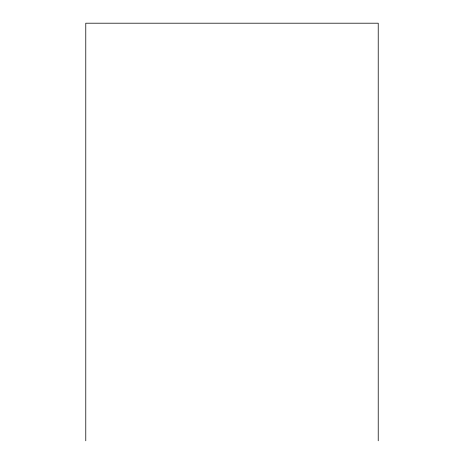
<?xml version="1.0" encoding="UTF-8"?>
<svg xmlns="http://www.w3.org/2000/svg" width="464" height="464" viewBox="0 0 464 464"><rect width="100%" height="100%" fill="white"/><g stroke="black" fill="none" stroke-linecap="round" stroke-linejoin="round"><path stroke-width="0.7" d="M378.224 440.8L378.224 23.2L85.776 23.2L85.776 440.8"/></g></svg>
